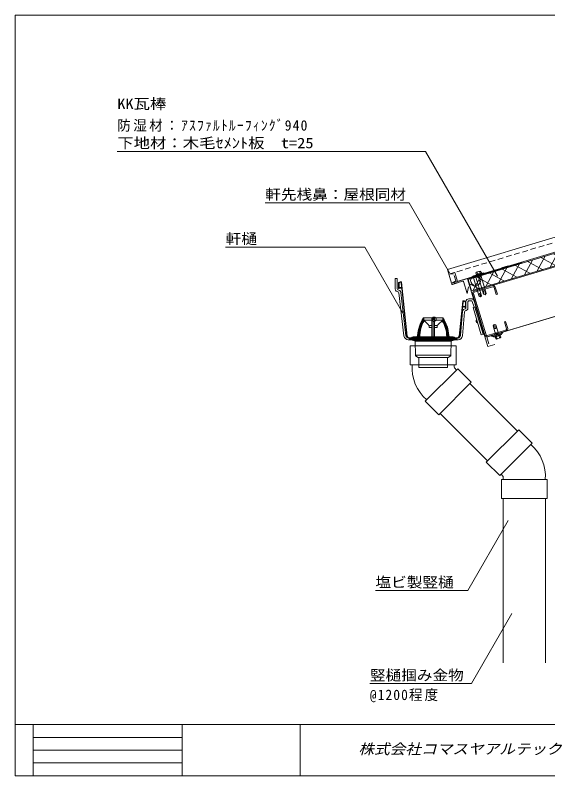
# Model space of a CAD drawing. Units: millimetres, scale not verified. Extents: x -567 to 1804, y -1263 to 401.
# Drawn here: x -567 to -5, y -401 to 401 of the extents above; entities that cross this region are included whole.
import ezdxf
from ezdxf.enums import TextEntityAlignment as Align

# ---------------------------------------------------------------- set-up
doc = ezdxf.new("R2010")
doc.units = ezdxf.units.MM
doc.header["$LTSCALE"] = 3
doc.linetypes.add('DASHED2', pattern=[3, 2, -1])
for name, color, linetype, lineweight in [('0-0_0', 7, 'Continuous', 18), ('0-3_LAYER004', 7, 'Continuous', 18), ('0-7_LAYER009', 7, 'Continuous', 18), ('1-1', 9, 'Continuous', 18)]:
    doc.layers.add(name, color=color, linetype=linetype, lineweight=lineweight)
doc.layers.add('0-F', color=7, linetype='Continuous')
doc.styles.add('HG丸ｺﾞｼｯｸM-PRO', font='')
doc.styles.add('ＭＳ ゴシック', font='')
doc.styles.get('HG丸ｺﾞｼｯｸM-PRO').set_extended_font_data('HG丸ｺﾞｼｯｸM-PRO')
doc.styles.get('ＭＳ ゴシック').set_extended_font_data('MS Gothic')

# ---------------------------------------------------------------- blocks, each defined once
blk = doc.blocks.new('A号-010-樋')
at = {"layer": '0-0_0'}
for p, q in [((-134.872, 66.025), (-131.722, 66.025)), ((-134.872, 66.025), (-134.872, 49.525)), ((-131.722, 66.025), (-131.722, 49.525)), ((-129.313, 59.6), (-127.264, 60.783)), ((-125.467, 60.884), (-126.889, 60.884)), ((-115.753, -25.106), (-124.721, 60.212)), ((-129.688, 50.933), (-129.688, 58.95)), ((-128.863, 52.559), (-128.863, 58.474)), ((-127.524, 50.883), (-128.563, 50.283)), ((-128.488, 59.123), (-127.042, 59.958)), ((-125.5, 51.809), (-128.113, 51.809)), ((-125.256, 50.984), (-127.149, 50.984)), ((-126.21, 60.058), (-126.667, 60.058)), ((-125.464, 59.387), (-124.754, 52.637)), ((-116.574, -25.192), (-124.51, 50.312)), ((-129.112, 43.551), (-120.993, -24.79)), ((-125.984, 43.923), (-117.864, -24.418)), ((-33.814, -25.106), (-28, 30.215)), ((-27.257, 29.39), (-27.967, 22.64)), ((-25.832, 30.887), (-27.254, 30.887)), ((-26.511, 30.062), (-26.053, 30.062)), ((-25.678, 29.961), (-24.233, 29.127)), ((-25.457, 30.786), (-23.408, 29.603)), ((-23.858, 28.477), (-23.858, 22.562)), ((-23.033, 28.954), (-23.033, 20.936)), ((-22.972, 29.275), (-22.972, 19.525)), ((-19.822, 29.275), (-19.822, 19.525)), ((-18.322, 33.924), (-14.422, 33.924)), ((-18.322, 30.774), (-14.422, 30.774)), ((-12.985, 29.705), (-10.202, 20.43)), ((-9.968, 30.611), (5.748, -21.766)), ((-32.994, -25.192), (-28.211, 20.315)), ((-28.572, 13.754), (-31.689, -24.282)), ((-25.432, 13.497), (-28.55, -24.539)), ((-25.573, 20.987), (-27.465, 20.987)), ((-24.608, 21.812), (-27.221, 21.812)), ((-24.158, 20.286), (-25.198, 20.886)), ((-11.782, 19.956), (-7.185, 21.335)), ((-11.782, 19.956), (1.151, -23.146)), ((-8.765, 20.861), (4.168, -22.24)), ((-7.688, 17.269), (-6.107, 17.743)), ((-6.825, 14.396), (-5.245, 14.87)), ((-1.473, 2.299), (-0.754, 2.514)), ((-0.754, 2.514), (0.754, -2.514)), ((0.036, -2.73), (0.754, -2.514)), ((1.151, -23.146), (5.748, -21.766)), ((2.228, -15.775), (3.808, -15.301)), ((3.09, -18.649), (4.67, -18.174)), ((-114.141, -27.725), (-35.427, -27.725)), ((-114.141, -30.875), (-35.427, -30.875)), ((-112.845, -27.725), (-36.723, -27.725)), ((-112.845, -28.55), (-36.723, -28.55))]:
    blk.add_line(p, q, dxfattribs=at)
for centre, radius, start, end in [((-126.889, 60.134), 0.75, 90, 120.001), ((-125.467, 60.134), 0.75, 5.967, 90), ((-130.222, 49.525), 4.65, 180.009, 270), ((-130.222, 49.525), 1.5, 180.029, 270), ((-128.938, 58.951), 0.75, 120, 180), ((-128.938, 50.933), 0.75, 180, 300), ((-128.113, 58.475), 0.75, 120.001, 180), ((-128.113, 52.559), 0.75, 180, 270), ((-127.149, 50.234), 0.75, 90, 120.001), ((-126.668, 59.309), 0.75, 90, 120.001), ((-126.21, 59.309), 0.749, 5.972, 90), ((-125.5, 52.559), 0.75, 270, 5.972), ((-125.257, 50.234), 0.751, 6.024, 89.943), ((-130.602, 43.375), 4.649, 6.772, 90), ((-130.602, 43.375), 1.5, 6.748, 90), ((-27.254, 30.137), 0.75, 90, 174.027), ((-26.511, 29.312), 0.75, 90, 174.033), ((-26.053, 29.312), 0.75, 59.999, 90), ((-25.832, 30.137), 0.75, 60, 90), ((-24.607, 28.478), 0.749, 0, 59.999), ((-23.783, 28.954), 0.75, 0, 59.999), ((-18.322, 29.275), 4.649, 90, 180.009), ((-18.322, 29.275), 1.499, 90, 180.029), ((-14.422, 29.274), 4.65, 16.70253, 90), ((-14.422, 29.274), 1.5, 16.70253, 90), ((-23.937, 13.375), 4.65, 90, 175.318), ((-27.465, 20.237), 0.75, 90, 174.027), ((-27.22, 22.562), 0.75, 174.033, 270), ((-25.572, 20.237), 0.75, 59.999, 90), ((-23.937, 13.375), 1.5, 90, 175.324), ((-24.608, 22.562), 0.75, 270, 0), ((-24.472, 19.525), 1.5, 270, 0), ((-24.472, 19.525), 4.651, 270, 0), ((-23.783, 20.936), 0.75, 239.999, 0), ((-2.442, -0.733), 4.5, 148.51353, 244.89753), ((-114.141, -23.975), 6.9, 186.779, 270), ((-114.141, -23.975), 3.75, 186.777, 270), ((-112.845, -24.8), 3.75, 186.004, 270), ((-112.845, -24.8), 2.925, 186.004, 270), ((-36.723, -24.8), 2.925, 270, 353.994), ((-36.723, -24.8), 3.75, 270, 353.995), ((-35.427, -23.975), 3.75, 270, 355.308), ((-35.427, -23.975), 6.901, 270, 355.312)]:
    blk.add_arc(centre, radius, start, end, dxfattribs=at)
blk = doc.blocks.new('AHB102')
at = {"layer": '0-0_0'}
for p, q in [((15.387, 36.382), (-15.152, 36.382)), ((-14.882, 36.382), (-14.882, 32.632)), ((-1.913, 34.939), (-0.416, 36.197)), ((2.148, 34.939), (0.651, 36.197)), ((15.118, 36.382), (15.118, 32.632)), ((-7.415, 25.489), (-14.882, 32.632)), ((-2.132, 32.632), (-14.882, 32.632)), ((-2.132, 24.382), (-5.507, 24.382)), ((-2.132, 34.492), (-2.132, 6.382)), ((0.118, 35.759), (0.118, 6.382)), ((2.368, 34.492), (2.368, 6.382)), ((15.118, 32.632), (2.368, 32.632)), ((5.743, 24.382), (2.368, 24.382)), ((7.65, 25.489), (15.117, 32.632)), ((-6.257, 22.78), (-6.257, 21.757)), ((-2.132, 21.382), (-5.882, 21.382)), ((6.118, 21.382), (2.368, 21.382)), ((6.493, 22.78), (6.493, 21.757)), ((-37.382, 3.832), (37.618, 3.832)), ((-37.382, 2.901), (-37.382, 3.832)), ((-29.32, 0.082), (-36.834, 2.179)), ((-36.632, 2.332), (36.868, 2.332)), ((-33.632, 5.632), (33.868, 5.632)), ((33.868, 4.882), (-33.632, 4.882)), ((31.618, 6.382), (-31.382, 6.382)), ((29.555, 0.082), (-29.32, 0.082)), ((-28.611, 0.082), (-28.229, -0.293)), ((28.464, -0.293), (28.846, 0.082)), ((37.069, 2.179), (29.555, 0.082)), ((31.618, 6.382), (33.868, 5.632)), ((33.868, 5.632), (33.868, 4.882)), ((37.618, 3.832), (37.618, 2.901)), ((-28.229, -0.293), (28.464, -0.293)), ((-28.007, -22.418), (-28.229, -0.293)), ((28.464, -0.293), (28.243, -22.418)), ((-28.007, -22.418), (28.243, -22.418)), ((28.018, -23.918), (23.93, -26.168)), ((28.018, -22.418), (28.018, -23.918)), ((-23.695, -26.168), (23.93, -26.168)), ((-22.949, -26.168), (-22.565, -26.543)), ((-22.565, -26.543), (22.801, -26.543)), ((-22.387, -41.543), (-22.565, -26.543)), ((22.801, -26.543), (23.185, -26.168)), ((-22.003, -41.918), (-22.387, -41.543)), ((22.238, -41.918), (-22.003, -41.918))]:
    blk.add_line(p, q, dxfattribs=at)
for points in [[(-31.382, 6.382), (-33.632, 5.632), (-33.632, 4.882)], [(-23.695, -26.168), (-27.782, -23.918), (-27.782, -22.418)], [(22.801, -26.543), (22.622, -41.543), (22.238, -41.918)]]:
    blk.add_lwpolyline(points, dxfattribs=at)
for centre, radius in [((1.354, 34.138), 3.504), ((0.117, 35.459), 0.923), ((0.112, 35.466), 0.917), ((0.115, 35.469), 0.913), ((0.123, 35.466), 0.917), ((0.12, 35.469), 0.913), ((0.117, 35.504), 0.879), ((0.11, 35.516), 0.865), ((0.114, 35.518), 0.865), ((0.121, 35.518), 0.865), ((0.105, 35.536), 0.845), ((0.104, 35.554), 0.827), ((0.088, 35.569), 0.807), ((0.13, 35.536), 0.845), ((0.077, 35.602), 0.773), ((0.064, 35.616), 0.755), ((0.08, 35.618), 0.762), ((0.148, 35.569), 0.807), ((0.158, 35.602), 0.773), ((0.171, 35.616), 0.755), ((0.178, 35.647), 0.726), ((-1.478, 34.411), 0.683), ((-1.478, 34.411), 0.683), ((-1.478, 34.412), 0.682), ((-1.492, 34.425), 0.663), ((-1.465, 34.425), 0.683), ((-1.464, 34.424), 0.683), ((-1.525, 34.45), 0.619), ((-1.534, 34.457), 0.608), ((-1.542, 34.462), 0.6), ((-1.528, 34.46), 0.611), ((-1.589, 34.473), 0.55), ((-1.538, 34.467), 0.599), ((-1.53, 34.47), 0.605), ((-1.588, 34.48), 0.547), ((-1.573, 34.481), 0.561), ((-1.53, 34.477), 0.6), ((-1.576, 34.496), 0.554), ((-1.518, 34.477), 0.611), ((-1.582, 34.498), 0.547), ((-1.581, 34.512), 0.542), ((1.698, 34.396), 0.703), ((1.7, 34.399), 0.701), ((1.7, 34.398), 0.701), ((1.713, 34.438), 0.665), ((1.713, 34.439), 0.663), ((1.713, 34.439), 0.663), ((1.726, 34.424), 0.665), ((1.75, 34.468), 0.619), ((1.754, 34.462), 0.619), ((1.76, 34.45), 0.619), ((1.764, 34.461), 0.611), ((1.765, 34.47), 0.605), ((1.769, 34.48), 0.598), ((1.776, 34.454), 0.605), ((1.777, 34.485), 0.586), ((1.808, 34.481), 0.561), ((1.811, 34.496), 0.554), ((1.818, 34.498), 0.547), ((1.825, 34.473), 0.55), ((1.824, 34.48), 0.547), ((1.831, 34.492), 0.536)]:
    blk.add_circle(centre, radius, dxfattribs=at)
for centre, radius, start, end in [((30.111, 5.58), 54.749, 145.765, 176.93), ((-29.876, 5.58), 54.75, 3.07, 34.235), ((30.111, 5.58), 53.624, 147.039, 179.125), ((30.111, 5.58), 52.497, 148.989, 179.125), ((30.111, 5.58), 51.375, 149.267, 179.125), ((-10.007, 22.78), 3.75, 0, 46.272), ((10.243, 22.78), 3.75, 133.728, 180), ((-29.876, 5.58), 51.375, 0.875, 30.733), ((-29.876, 5.58), 53.625, 0.875, 32.96), ((-29.876, 5.58), 52.497, 0.875, 31.011), ((-5.882, 21.757), 0.375, 180, 270), ((6.118, 21.757), 0.375, 270, 0), ((-36.632, 2.901), 0.75, 180, 254.393), ((-26.807, 8.632), 2.25, 270, 356.924), ((27.042, 8.632), 2.25, 183.076, 270), ((36.868, 2.901), 0.75, 285.552, 0)]:
    blk.add_arc(centre, radius, start, end, dxfattribs=at)
blk = doc.blocks.new('A号-010-目毛板')
at = {"layer": '1-1'}
for p, q in [((-577.355, -1.748), (-575.396, 0.208)), ((-577.3, 0.389), (0, 0)), ((-554.097, 0.066), (-572.716, -18.221)), ((-543.946, -18.261), (-562.52, 0.054)), ((-532.923, 0.157), (-551.596, -18.309)), ((-522.826, -18.349), (-541.346, 0.146)), ((-511.623, 0.015), (-530.243, -18.271)), ((-501.652, -18.257), (-520.225, 0.058)), ((-490.449, 0.107), (-508.889, -18.234)), ((-480.532, -18.345), (-499.051, 0.149)), ((-459.178, -18.308), (-477.752, 0.007)), ((-447.975, 0.056), (-466.595, -18.23)), ((-437.825, -18.27), (-456.398, 0.045)), ((-405.681, 0.06), (-424.122, -18.281)), ((-395.585, -18.446), (-414.104, 0.048)), ((-363.208, 0.009), (-381.882, -18.457)), ((-341.8, 0.226), (-360.528, -18.419)), ((-320.68, 0.138), (-339.462, -18.687)), ((-310.637, -18.547), (-329.283, 0.181)), ((-299.327, 0.176), (-318.288, -18.595)), ((-289.338, -18.689), (-308.163, 0.093)), ((-278.207, 0.088), (-297.168, -18.683)), ((-268.164, -18.598), (-286.989, 0.184)), ((-256.853, 0.125), (-275.814, -18.646)), ((-246.864, -18.74), (-265.689, 0.042)), ((-235.733, 0.037), (-254.461, -18.608)), ((-225.69, -18.648), (-244.515, 0.134)), ((-214.559, 0.129), (-233.341, -18.696)), ((-204.57, -18.736), (-223.395, 0.046)), ((-193.439, 0.041), (-212.167, -18.605)), ((-183.217, -18.699), (-202.041, 0.083)), ((-172.265, 0.132), (-191.047, -18.693)), ((-140.923, -18.695), (-159.568, 0.033)), ((-129.612, 0.028), (-148.573, -18.743)), ((-98.269, -18.8), (-117.274, 0.036)), ((-87.318, 0.031), (-106.1, -18.794)), ((0, 0), (0.022, -18.803)), ((-577.341, -6.256), (-565.299, -18.298)), ((-469.149, -0.036), (-487.769, -18.322)), ((-426.855, -0.032), (-445.475, -18.318)), ((-416.705, -18.358), (-435.278, -0.044)), ((-384.382, -0.083), (-403.002, -18.369)), ((-374.411, -18.355), (-392.984, -0.04)), ((-353.111, -18.497), (-371.631, -0.003)), ((-331.811, -18.639), (-350.511, -0.091)), ((-162.097, -18.787), (-180.921, -0.005)), ((-150.786, -0.064), (-169.693, -18.655)), ((-119.803, -18.783), (-138.448, -0.056)), ((-108.492, -0.061), (-127.453, -18.831)), ((-77.149, -18.888), (-96.154, -0.052)), ((-66.018, -0.111), (-84.746, -18.756)), ((-55.975, -18.796), (-74.8, -0.015)), ((-44.844, -0.02), (-63.626, -18.844)), ((-34.855, -18.884), (-53.501, -0.157)), ((-23.724, -0.108), (-42.452, -18.753)), ((-13.502, -18.847), (-32.327, -0.065)), ((-2.371, -0.07), (-21.332, -18.841)), ((-0.027, -11.153), (-11.207, -0.153)), ((-577.512, -18.54), (0.022, -18.803))]:
    blk.add_line(p, q, dxfattribs=at)
blk = doc.blocks.new('HEX6-45')
at = {"layer": '0-7_LAYER009', "color": 6}
for p, q in [((-3.188, 4.5), (-2.25, 3.562)), ((-2.25, 3.562), (-1.312, 4.5)), ((-2.25, 3.562), (-2.25, 0.75)), ((2.25, 3.562), (1.312, 4.5)), ((3.188, 4.5), (2.25, 3.562)), ((2.25, 3.562), (2.25, 0.75)), ((-1.174, -28.053), (-2.25, -32.25)), ((1.372, -28.8), (0, -33.75))]:
    blk.add_line(p, q, dxfattribs=at)
blk.add_lwpolyline([(-4.875, 0), (-4.875, 0.75), (4.875, 0.75), (4.875, 0)], close=True, dxfattribs=at)
for points in [[(-4.125, 0.75), (-4.125, 3.562), (-3.188, 4.5), (3.188, 4.5), (4.125, 3.562), (4.125, 0.75)], [(-2.25, 0), (-2.25, -32.25), (0, -33.75), (2.25, -32.25), (2.25, 0)]]:
    blk.add_lwpolyline(points, dxfattribs=at)
blk.add_arc((0.131, -28.318), 1.332, 338.76959, 168.5333, dxfattribs=at)
at = {"layer": '0-F'}
for p, q in [((-1.326, 1.326), (1.326, -1.326)), ((-1.326, -1.326), (1.326, 1.326))]:
    blk.add_line(p, q, dxfattribs=at)
blk = doc.blocks.new('CW5-45')
at = {"layer": '0-7_LAYER009', "color": 6}
for p, q in [((-1.115, -28.906), (-1.843, -32.01)), ((1.005, -29.805), (0, -33.75))]:
    blk.add_line(p, q, dxfattribs=at)
for points in [[(3.375, 0.75), (4.125, 0.75), (4.125, 0), (-4.125, 0), (-4.125, 0.75), (-3.375, 0.75)], [(-2.25, 0), (-1.875, -1.5), (-1.875, -32.25), (0, -33.75), (1.875, -32.25), (1.875, -1.5), (2.25, 0)]]:
    blk.add_lwpolyline(points, dxfattribs=at)
blk.add_circle((0, -6.469), 7.969, dxfattribs=at)
blk.add_arc((-0.071, -29.393), 1.152, 339.0236, 155.01867, dxfattribs=at)
at = {"layer": '0-F'}
for p, q in [((-1.326, -1.326), (1.326, 1.326)), ((-1.326, 1.326), (1.326, -1.326))]:
    blk.add_line(p, q, dxfattribs=at)
blk = doc.blocks.new('HEX6-25W')
at = {"layer": '0-7_LAYER009', "color": 6}
for p, q in [((-2.25, 6.562), (-2.25, 3.75)), ((2.25, 6.562), (2.25, 3.75)), ((-1.174, -10.053), (-2.25, -14.25)), ((1.372, -10.8), (0, -15.75))]:
    blk.add_line(p, q, dxfattribs=at)
for points in [[(9.375, 0.75), (9.375, 0), (-9.375, 0), (-9.375, 0.75), (-7.5, 1.5), (7.5, 1.5)], [(-4.875, 3), (-4.875, 3.75), (4.875, 3.75), (4.875, 3)]]:
    blk.add_lwpolyline(points, close=True, dxfattribs=at)
for points in [[(-7.5, 1.5), (-6.75, 3), (6.75, 3), (7.5, 1.5)], [(-4.125, 3.75), (-4.125, 6.562), (-3.188, 7.5), (3.188, 7.5), (4.125, 6.562), (4.125, 3.75)], [(-3.188, 7.5), (-2.25, 6.562), (-1.312, 7.5)], [(-2.25, 0), (-2.25, -14.25), (0, -15.75), (2.25, -14.25), (2.25, 0)], [(3.188, 7.5), (2.25, 6.562), (1.312, 7.5)]]:
    blk.add_lwpolyline(points, dxfattribs=at)
blk.add_arc((0.131, -10.318), 1.332, 338.76959, 168.5333, dxfattribs=at)
at = {"layer": '0-F'}
for p, q in [((-1.326, -1.326), (1.326, 1.326)), ((-1.326, 1.326), (1.326, -1.326))]:
    blk.add_line(p, q, dxfattribs=at)

msp = doc.modelspace()

# ---------------------------------------------------------------- linework, layer by layer
at = {"layer": '0-0_0', "color": 5}
for p, q in [((274.756, 248.533), (-111.106, 132.75)), ((-103.563, 118.048), (-94.942, 120.635)), ((-106.795, 118.383), (-106.58, 117.665)), ((-105.646, 117.162), (-100.617, 118.671))]:
    msp.add_line(p, q, dxfattribs=at)
at = {"layer": '0-0_0'}
for p, q in [((283.344, 219.939), (-62.445, 116.203)), ((297.711, 172.048), (-48.044, 68.322)), ((-63.476, 115.806), (-83.107, 109.901)), ((-82.776, 108.799), (-63.145, 114.705)), ((-61.775, 113.969), (-59.542, 106.547)), ((-60.673, 114.3), (-58.441, 106.878)), ((-71.506, 63.527), (-84.614, 107.098)), ((-83.512, 107.429), (-70.405, 63.858)), ((-58.441, 106.878), (-59.542, 106.547)), ((-50.9, 77.819), (-49.798, 78.15)), ((-48.667, 70.397), (-50.9, 77.819)), ((-47.571, 70.725), (-49.798, 78.15)), ((-49.403, 69.027), (-69.034, 63.122)), ((-49.078, 67.924), (-68.703, 62.02)), ((-391.077, -346.95), (-391.077, -400.95))]:
    msp.add_line(p, q, dxfattribs=at)
at = {"layer": '0-0_0', "color": 4}
for p, q in [((-103.873, 32.41), (-103.873, 29.748)), ((-103.434, 28.687), (-101.551, 26.805)), ((-37.26, -37.487), (-87.409, 12.663)), ((-118.875, -18.804), (-68.726, -68.953)), ((-54.584, -83.095), (-52.701, -84.978)), ((-52.262, -86.038), (-52.262, -88.701)), ((-52.262, -108.701), (-52.262, -281.776)), ((-7.762, -281.776), (-7.762, -108.701))]:
    msp.add_line(p, q, dxfattribs=at)
for points in [[(-58.282, 125.674), (-134.407, 257.424), (-459.323, 257.424)], [(-108.97, 129.363), (-151.568, 203.146), (-303.273, 203.146)], [(-155.666, 82.676), (-198.265, 156.459), (-345.025, 156.459)], [(-46.976, -131.867), (-89.574, -205.65), (-187.05, -205.65)], [(-43.26, -229.938), (-85.859, -303.72), (-192.914, -303.72)]]:
    msp.add_lwpolyline(points, dxfattribs=at)
at = {"layer": '0-0_0', "color": 5, "linetype": 'DASHED2'}
msp.add_lwpolyline([(-106.795, 118.383), (-102.294, 120.778), (-104.593, 128.44), (-109.669, 127.961), (276.197, 243.745)], dxfattribs=at)
at = {"layer": '0-0_0', "color": 5}
for points in [[(-111.106, 132.75), (-106.795, 118.383), (279.071, 234.167)], [(-54.187, 134.428), (-47.004, 136.584), (-46.86, 136.105), (-103.85, 119.006)], [(-61.274, 53.813), (-68.456, 51.652), (-89.892, 122.909), (-32.424, 140.153), (-32.567, 140.632), (-39.751, 138.477)], [(-109.669, 127.961), (-103.444, 129.829), (-100.569, 120.251), (-106.795, 118.383)], [(-94.32, 120.299), (-90.442, 107.368), (-88.723, 114.668)], [(-67.292, 54.618), (-69.453, 61.8), (33.738, 92.795), (33.738, 39.04), (34.238, 39.04), (34.238, 46.54)]]:
    msp.add_lwpolyline(points, dxfattribs=at)
at = {"layer": '0-0_0', "color": 6}
msp.add_lwpolyline([(-82.777, 126.192), (-72.722, 129.217), (-72.491, 128.451), (-82.546, 125.426)], close=True, dxfattribs=at)
at = {"layer": '0-0_0', "color": 4}
for points in [[(-150.373, 52.41), (-150.373, 32.41), (-101.873, 32.41), (-101.873, 52.41)], [(-134.431, -6.076), (-100.137, 28.219), (-85.995, 14.077), (-120.289, -20.218)], [(-70.14, -70.367), (-55.998, -84.509), (-21.703, -50.215), (-35.845, -36.072)], [(-54.262, -88.701), (-54.262, -108.701), (-5.762, -108.701), (-5.762, -88.701)]]:
    msp.add_lwpolyline(points, close=True, dxfattribs=at)
at = {"layer": '0-0_0', "color": 5}
for centre, radius, start, end in [((-94.799, 120.156), 0.5, 16.70249, 106.70258), ((-105.861, 117.88), 0.75, 106.70253, 286.70256), ((-103.706, 118.527), 0.5, 106.70249, 196.70258), ((-103.706, 118.527), 0.5, 196.70249, 286.70258)]:
    msp.add_arc(centre, radius, start, end, dxfattribs=at)
at = {"layer": '0-0_0'}
for centre, radius, start, end in [((-62.828, 113.652), 2.25, 16.74316, 106.74316), ((-62.828, 113.652), 1.1, 16.74316, 106.74316), ((-82.459, 107.746), 2.25, 106.74316, 196.74316), ((-82.459, 107.746), 1.1, 106.74316, 196.74316), ((-49.72, 70.081), 1.1, 286.74316, 16.74316), ((-49.726, 70.079), 2.25, 286.74316, 16.69924), ((-69.351, 64.175), 2.25, 196.74316, 286.74316), ((-69.351, 64.175), 1.1, 196.74316, 286.74316)]:
    msp.add_arc(centre, radius, start, end, dxfattribs=at)
at = {"layer": '0-0_0', "color": 4}
for centre, radius, start, end in [((-103.873, 29.127), 44.5, 175.76818, 229.23182), ((-102.373, 29.748), 1.5, 180, 225), ((-52.262, -85.417), 44.5, 355.76818, 49.23182), ((-53.762, -86.038), 1.5, 0, 45)]:
    msp.add_arc(centre, radius, start, end, dxfattribs=at)
at = {"layer": '0-3_LAYER004'}
for p, q in [((-567, -346.95), (567, -346.95)), ((-548.1, -346.95), (-548.1, -400.95)), ((-266.54, -346.95), (-266.54, -400.95)), ((-548.1, -360.45), (-391.077, -360.45)), ((-548.1, -373.95), (-391.077, -373.95)), ((-548.1, -387.45), (-391.077, -387.45))]:
    msp.add_line(p, q, dxfattribs=at)
msp.add_lwpolyline([(-567, 400.95), (567, 400.95), (567, -400.95), (-567, -400.95)], close=True, dxfattribs=at)

# ---------------------------------------------------------------- block references
at = {"layer": '0-0_0', "xscale": 0.6666667, "yscale": 0.6666667}
for name, p, rotation in [('A号-010-目毛板', (-85.622, 110.451), 196.74316), ('HEX6-45', (-77.763, 127.752), 16.74316), ('CW5-45', (-82.58, 125.424), 16.69924), ('HEX6-25W', (-58.859, 64.958), 196.74316)]:
    msp.add_blockref(name, p, dxfattribs=dict(at, rotation=rotation))
for name, p in [('A号-010-樋', (-76.267, 79.344)), ('AHB102', (-126.201, 57.606))]:
    msp.add_blockref(name, p, dxfattribs=at)

# ---------------------------------------------------------------- texts
at = {"layer": '0-0_0', "color": 3, "style": 'ＭＳ ゴシック'}
for s, width, p in [('KK瓦棒', 1.15, (-459.323, 298.741)), ('下地材：木毛ｾﾒﾝﾄ板\u3000t=25', 1.15, (-459.323, 257.424)), ('軒先桟鼻：屋根同材', 1.1, (-303.273, 203.146)), ('軒樋', 1.1, (-345.025, 156.459)), ('塩ビ製竪樋', 1.1, (-187.05, -205.65)), ('竪樋掴み金物', 1.1, (-192.914, -303.72))]:
    msp.add_text(s, height=11, dxfattribs=dict(at, width=width)).set_placement(p, align=Align.BOTTOM_LEFT)
at = {"layer": '0-0_0', "color": 3, "style": 'HG丸ｺﾞｼｯｸM-PRO', "oblique": 15, "width": 1.1}
msp.add_text('株式会社コマスヤアルテック', height=11, dxfattribs=at).set_placement((-205.007, -381.45), align=Align.BOTTOM_LEFT)
at = {"layer": '0-0_0', "color": 3, "char_height": 11, "attachment_point": 7, "style": 'ＭＳ ゴシック'}
for s, insert in [('\\T1.18;\\W0.95;防湿材：ｱｽﾌｧﾙﾄﾙｰﾌｨﾝｸﾞ940', (-459.323, 278.083)), ('\\T1.16;\\W0.95;@1200程度', (-192.955, -323.484))]:
    msp.add_mtext(s, dxfattribs=dict(at, insert=insert))

doc.saveas('drawing.dxf')
